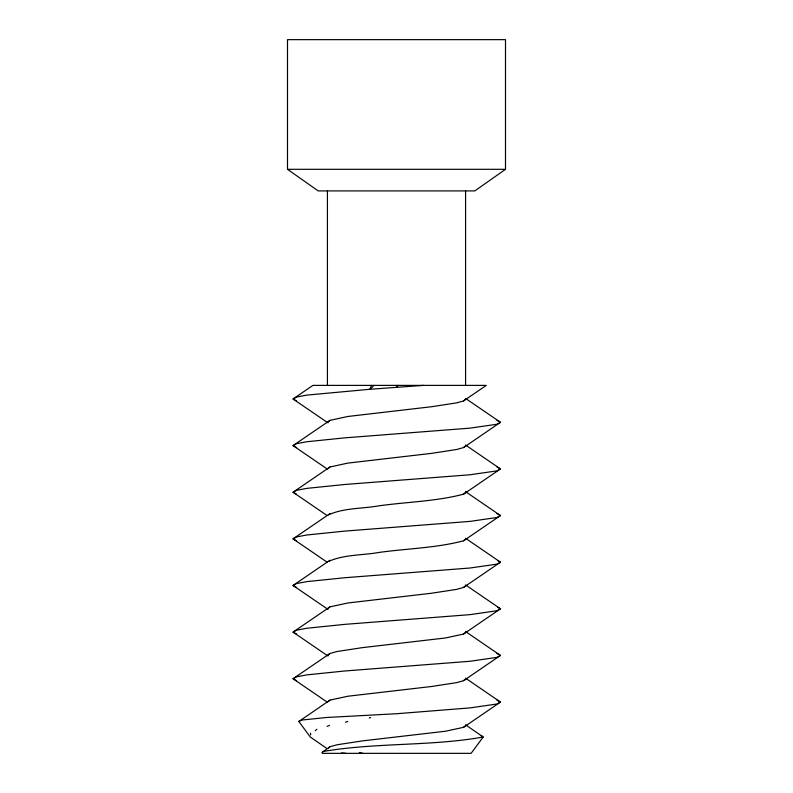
<?xml version="1.0" encoding="UTF-8"?>
<svg xmlns="http://www.w3.org/2000/svg" width="793" height="793" viewBox="0 0 793 793"><rect width="100%" height="100%" fill="white"/><g stroke="black" fill="none" stroke-linecap="round" stroke-linejoin="round"><path stroke-width="1.19" d="M396.758 385.388L396.758 387.331L398.136 385.388M371.402 385.388L369.915 389.274L306.931 395.102L296.572 397.045L293.033 398.988L327.975 422.877M465.55 724.792L483.195 737.034L471.092 753.35L322.424 753.35M374.038 385.388L369.915 389.274L423.601 385.388M465.55 631.545L500.482 655.434L463.548 680.691L456.639 682.634L431.333 686.52L347.859 696.234L329.967 700.12L298.802 721.491L310.331 737.034L327.003 748.602M465.55 678.174L500.482 702.063L463.548 727.32L445.656 731.205L362.183 740.92L336.876 744.805L329.967 746.748L321.849 752.577L322.582 752.785M315.307 730.67L316.913 729.263M327.608 422.302L329.967 420.359L347.859 416.474L431.333 406.759L456.639 402.874L463.548 400.931L486.278 385.388L312.918 385.388L293.033 398.988L296.572 400.931M327.608 468.931L329.967 466.988L347.859 463.102L431.333 453.388L456.639 449.502L463.548 447.559L500.482 422.302L465.541 398.413M463.548 400.931L465.907 398.988M328.391 514.905C343.825 507.798 362.232 508.809 378.856 505.835C407.027 501.9 435.942 501.444 463.548 494.188L500.482 468.931L465.541 445.032M463.548 447.559L465.907 445.616M328.391 561.533C343.825 554.426 362.232 555.437 378.856 552.463C407.027 548.528 435.942 548.072 463.548 540.806L500.482 515.549L465.541 491.66M463.548 494.188L465.907 492.245M327.608 608.806L329.967 606.863L347.859 602.977L431.333 593.263L456.639 589.377L463.548 587.435L500.482 562.178L465.541 538.288M463.548 540.806L465.907 538.863M327.608 655.434L329.184 654.136M463.548 587.435L465.907 585.492M327.608 702.063L329.967 700.12M326.974 701.954L293.033 678.749L329.967 653.491L336.876 651.549L362.183 647.663L445.656 637.949L463.548 634.063L465.907 632.12M328.401 748.037L329.967 746.748M463.548 680.691L465.907 678.749M463.548 727.32L465.907 725.377M505.498 169.305L474.799 190.915L318.201 190.915L287.502 169.305L287.502 39.65L505.498 39.65L505.498 169.305L287.502 169.305M329.967 420.359L293.033 445.616L326.974 468.822M329.967 466.988L293.033 492.245L326.974 515.45M329.967 513.606L293.033 538.863L326.974 562.078M329.967 560.235L293.033 585.492L327.975 609.381M329.967 606.863L293.033 632.12L327.975 656.009M463.548 634.063L500.482 608.806L465.541 584.917M299.03 721.283L302.014 720.014L326.557 717.496L396.758 713.72L470.1 707.891L496.943 704.006L500.482 702.063L496.943 700.12M322.979 751.526C375.793 742.407 430.49 746.421 483.195 737.034M327.093 726.438L329.531 725.377M345.441 722.195L347.78 721.491M369.211 717.952L370.658 717.606M341.426 752.963L345.976 753.35M360.508 752.835L362.916 753.35M481.173 735.735L482.511 736.4M496.943 420.359L500.482 422.302L496.943 424.245L470.1 428.131L344.896 437.845L306.931 441.731L296.572 443.674L293.033 445.616L296.572 447.559M496.943 466.988L500.482 468.931L496.943 470.873L470.1 474.759L344.896 484.473L306.931 488.359L296.572 490.302L293.033 492.245L296.572 494.188M496.943 513.606L500.482 515.549L496.943 517.492L470.1 521.378L344.896 531.092L306.931 534.978L296.572 536.92L293.033 538.863L296.572 540.806M497.826 560.72L500.482 562.178L496.943 564.12L470.1 568.006L344.896 577.72L306.931 581.606L296.572 583.549L293.033 585.492L296.572 587.435M497.826 607.349L500.482 608.806L496.943 610.749L470.1 614.634L344.896 624.349L306.931 628.234L296.572 630.177L293.033 632.12L296.572 634.063M496.943 653.491L500.482 655.434L496.943 657.377L470.1 661.263L344.896 670.977L306.931 674.863L296.572 676.806L293.033 678.749L296.572 680.691M359.308 752.577L359.883 753.35M310.489 733.148L310.687 734.913M465.58 190.915L465.58 385.388M327.42 190.915L327.42 385.388"/></g></svg>
